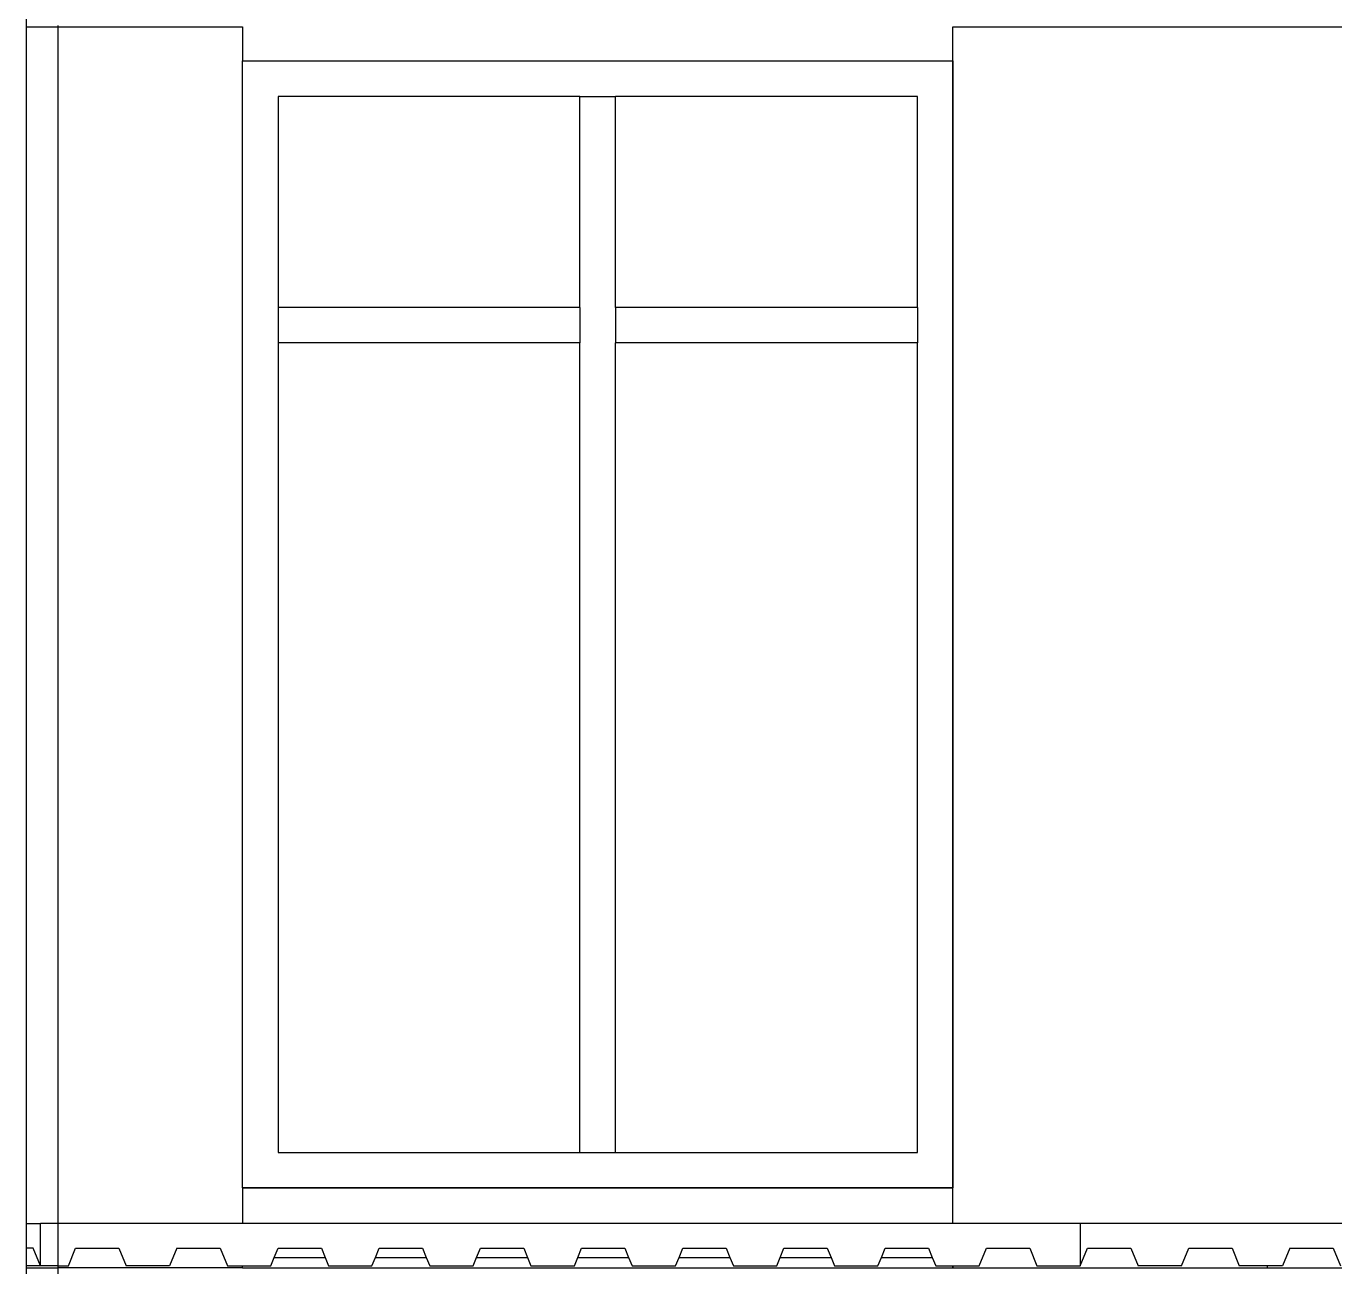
# Model space of a CAD drawing. Extents: x -101 to 101, y -14 to 18.
# Drawn here: x 23.654 to 27.338, y 11.187 to 14.693 of the extents above; entities that cross this region are included whole.
import ezdxf

# ---------------------------------------------------------------- set-up
doc = ezdxf.new("R2010")
doc.units = 0
doc.layers.get('0').update_dxf_attribs({"linetype": 'CONTINUOUS'})

msp = doc.modelspace()

# ---------------------------------------------------------------- linework, layer by layer
for p, q in [((23.6537, 17.2598), (23.6537, 14.6912)), ((23.6537, 14.6912), (23.7437, 14.6912)), ((23.6537, 14.6912), (23.6537, 11.3212)), ((23.7437, 14.6912), (23.7437, 14.6955)), ((23.7437, 14.6912), (24.2627, 14.6912)), ((23.7437, 11.3212), (23.7437, 14.6912)), ((24.2627, 14.6912), (24.2627, 14.5955)), ((26.2627, 14.6912), (27.4127, 14.6912)), ((26.2627, 14.5955), (26.2627, 14.6912)), ((24.2627, 11.4212), (24.2627, 14.5955)), ((24.2627, 14.5955), (26.2627, 14.5955)), ((24.2627, 14.5955), (26.2627, 14.5955)), ((24.2627, 11.4212), (24.2627, 14.5955)), ((26.2627, 11.4212), (26.2627, 14.5955)), ((26.2627, 14.5955), (26.2627, 11.4212)), ((24.3627, 14.4955), (24.3627, 13.9012)), ((25.2127, 14.4955), (24.3627, 14.4955)), ((25.2127, 14.4955), (25.3127, 14.4955)), ((25.2127, 13.9012), (25.2127, 14.4955)), ((26.1627, 14.4955), (25.3127, 14.4955)), ((25.3127, 13.9012), (25.3127, 14.4955)), ((26.1627, 13.9012), (26.1627, 14.4955)), ((25.2127, 13.9012), (24.3627, 13.9012)), ((24.3627, 13.9012), (24.3627, 13.8012)), ((25.2127, 13.9012), (25.2127, 13.8012)), ((26.1627, 13.9012), (25.3127, 13.9012)), ((25.3127, 13.9012), (25.3127, 13.8012)), ((26.1627, 13.9012), (26.1627, 13.8012)), ((25.2127, 13.8012), (24.3627, 13.8012)), ((24.3627, 13.8012), (24.3627, 11.5212)), ((25.2127, 11.5212), (25.2127, 13.8012)), ((26.1627, 13.8012), (25.3127, 13.8012)), ((25.3127, 11.5212), (25.3127, 13.8012)), ((26.1627, 11.5212), (26.1627, 13.8012)), ((24.3627, 11.5212), (25.2127, 11.5212)), ((25.2127, 11.5212), (25.3127, 11.5212)), ((25.3127, 11.5212), (26.1627, 11.5212)), ((24.2627, 11.4212), (26.2627, 11.4212)), ((24.2627, 11.4212), (24.2627, 11.3212)), ((26.2627, 11.4212), (24.2627, 11.4212)), ((26.2627, 11.3212), (26.2627, 11.4212)), ((23.6537, 11.3212), (23.6937, 11.3212)), ((23.6537, 11.3212), (23.6537, 11.2512)), ((23.6937, 11.2012), (23.6937, 11.3212)), ((23.7437, 11.3212), (23.6937, 11.3212)), ((24.2627, 11.3212), (23.7437, 11.3212)), ((23.7437, 11.2012), (23.7437, 11.3212)), ((26.2627, 11.3212), (24.2627, 11.3212)), ((26.6212, 11.3212), (26.2627, 11.3212)), ((26.6212, 11.3212), (26.6212, 11.2012)), ((27.4127, 11.3212), (26.6212, 11.3212)), ((23.6734, 11.2512), (23.6537, 11.2512)), ((23.6537, 11.2512), (23.6537, 11.2012)), ((23.6937, 11.2012), (23.6734, 11.2512)), ((23.7726, 11.2012), (23.7929, 11.2512)), ((23.7929, 11.2512), (23.915, 11.2512)), ((23.915, 11.2512), (23.9354, 11.2012)), ((24.0778, 11.2512), (24.0575, 11.2012)), ((24.0778, 11.2512), (24.1999, 11.2512)), ((24.1999, 11.2512), (24.2202, 11.2012)), ((24.3522, 11.2255), (24.3627, 11.2512)), ((24.3627, 11.2512), (24.4847, 11.2512)), ((24.4847, 11.2512), (24.4952, 11.2255)), ((24.637, 11.2255), (24.6475, 11.2512)), ((24.6475, 11.2512), (24.7696, 11.2512)), ((24.7696, 11.2512), (24.7801, 11.2255)), ((24.9219, 11.2255), (24.9324, 11.2512)), ((24.9324, 11.2512), (25.0545, 11.2512)), ((25.0545, 11.2512), (25.0649, 11.2255)), ((25.2068, 11.2255), (25.2172, 11.2512)), ((25.2172, 11.2512), (25.3393, 11.2512)), ((25.3393, 11.2512), (25.3498, 11.2255)), ((25.4916, 11.2255), (25.5021, 11.2512)), ((25.5021, 11.2512), (25.6242, 11.2512)), ((25.6242, 11.2512), (25.6346, 11.2255)), ((25.7765, 11.2255), (25.7869, 11.2512)), ((25.7869, 11.2512), (25.909, 11.2512)), ((25.909, 11.2512), (25.9195, 11.2255)), ((26.0613, 11.2255), (26.0718, 11.2512)), ((26.0718, 11.2512), (26.1939, 11.2512)), ((26.1939, 11.2512), (26.2043, 11.2255)), ((26.3363, 11.2012), (26.3567, 11.2512)), ((26.3567, 11.2512), (26.4787, 11.2512)), ((26.4787, 11.2512), (26.4991, 11.2012)), ((26.6212, 11.2012), (26.6415, 11.2512)), ((26.6415, 11.2512), (26.7636, 11.2512)), ((26.7636, 11.2512), (26.7839, 11.2012)), ((26.906, 11.2012), (26.9264, 11.2512)), ((26.9264, 11.2512), (27.0484, 11.2512)), ((27.0484, 11.2512), (27.0688, 11.2012)), ((27.2112, 11.2512), (27.1909, 11.2012)), ((27.2112, 11.2512), (27.3333, 11.2512)), ((27.3333, 11.2512), (27.3537, 11.2012)), ((23.6937, 11.2012), (23.6537, 11.2012)), ((23.6537, 11.2012), (23.6537, 11.1955)), ((23.7437, 11.2012), (23.6937, 11.2012)), ((23.7437, 11.1955), (23.7437, 11.2012)), ((23.7437, 11.2012), (23.7726, 11.2012)), ((24.0575, 11.2012), (23.9354, 11.2012)), ((24.2202, 11.2012), (24.2627, 11.2012)), ((24.2627, 11.1955), (24.2627, 11.2012)), ((24.2627, 11.2012), (24.3423, 11.2012)), ((24.2627, 11.1955), (24.2627, 11.2012)), ((24.3423, 11.2012), (24.3522, 11.2255)), ((24.3522, 11.2255), (24.4952, 11.2255)), ((24.3522, 11.2255), (24.4952, 11.2255)), ((24.4952, 11.2255), (24.5051, 11.2012)), ((24.5051, 11.2012), (24.6272, 11.2012)), ((24.6272, 11.2012), (24.637, 11.2255)), ((24.637, 11.2255), (24.7801, 11.2255)), ((24.637, 11.2255), (24.7801, 11.2255)), ((24.7801, 11.2255), (24.7899, 11.2012)), ((24.7899, 11.2012), (24.912, 11.2012)), ((24.912, 11.2012), (24.9219, 11.2255)), ((24.9219, 11.2255), (25.0649, 11.2255)), ((24.9219, 11.2255), (25.0649, 11.2255)), ((25.0649, 11.2255), (25.0748, 11.2012)), ((25.0748, 11.2012), (25.1969, 11.2012)), ((25.1969, 11.2012), (25.2068, 11.2255)), ((25.2068, 11.2255), (25.3498, 11.2255)), ((25.2068, 11.2255), (25.3498, 11.2255)), ((25.3498, 11.2255), (25.3597, 11.2012)), ((25.3597, 11.2012), (25.4817, 11.2012)), ((25.4817, 11.2012), (25.4916, 11.2255)), ((25.4916, 11.2255), (25.6346, 11.2255)), ((25.4916, 11.2255), (25.6346, 11.2255)), ((25.6346, 11.2255), (25.6445, 11.2012)), ((25.6445, 11.2012), (25.7666, 11.2012)), ((25.7666, 11.2012), (25.7765, 11.2255)), ((25.7765, 11.2255), (25.9195, 11.2255)), ((25.7765, 11.2255), (25.9195, 11.2255)), ((25.9195, 11.2255), (25.9294, 11.2012)), ((25.9294, 11.2012), (26.0515, 11.2012)), ((26.0515, 11.2012), (26.0613, 11.2255)), ((26.0613, 11.2255), (26.2043, 11.2255)), ((26.0613, 11.2255), (26.2043, 11.2255)), ((26.2043, 11.2255), (26.2142, 11.2012)), ((26.2142, 11.2012), (26.2627, 11.2012)), ((26.2627, 11.1955), (26.2627, 11.2012)), ((26.2627, 11.2012), (26.3363, 11.2012)), ((26.2627, 11.2012), (26.2627, 11.1955)), ((26.4991, 11.2012), (26.6212, 11.2012)), ((26.906, 11.2012), (26.7839, 11.2012)), ((27.1909, 11.2012), (27.0688, 11.2012)), ((27.1477, 11.2012), (27.1477, 11.1955)), ((23.6537, 11.1955), (23.7437, 11.1955)), ((23.6537, 11.1955), (23.6537, 11.1795)), ((23.7437, 11.1795), (23.7437, 11.1955)), ((24.2627, 11.1955), (23.7437, 11.1955)), ((24.2627, 11.1955), (26.2627, 11.1955)), ((26.2627, 11.1955), (27.4127, 11.1955))]:
    msp.add_line(p, q)

doc.saveas('drawing.dxf')
